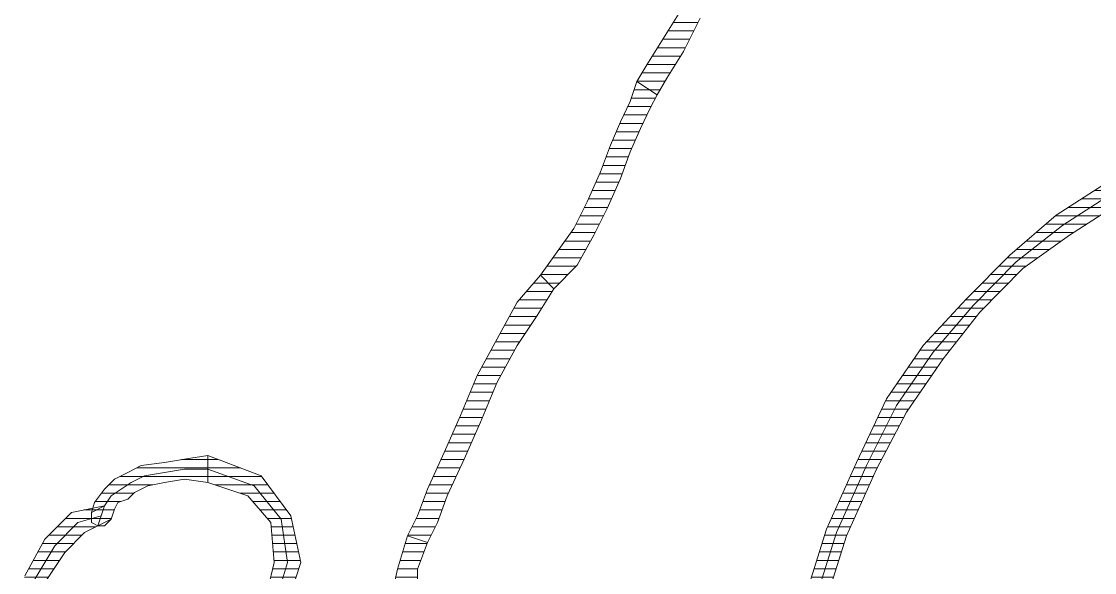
# Model space of a CAD drawing. Header units: centimetres. Extents: x 54005 to 61405, y 90310 to 94744.
# Drawn here: x 56825.03 to 56840.98, y 91776.91 to 91785.11 of the extents above; entities that cross this region are included whole.
import ezdxf

# ---------------------------------------------------------------- set-up
doc = ezdxf.new("R2010")
doc.units = ezdxf.units.CM
doc.header["$LTSCALE"] = 25
doc.layers.get('0').update_dxf_attribs({"lineweight": 0})
doc.layers.add('ÖLCULENDIRME', color=115, linetype='Continuous', lineweight=5)
pattern_1 = [(360, (-5108.51305, -673.59423), (1e-16, 0.125), [25])]

# ---------------------------------------------------------------- blocks, each defined once
blk = doc.blocks.new('by')
at = {"ltscale": 30}
h = blk.add_hatch(dxfattribs=at)
h.set_pattern_fill('DC_LINES', color=256, scale=0.1, style=0)
h.set_pattern_definition(pattern_1)
edge = h.paths.add_edge_path(flags=0)
edge.add_line((6421.929, 2220.038), (6422.078, 2220.435))
edge.add_line((6422.078, 2220.435), (6422.078, 2220.882))
edge.add_line((6422.078, 2220.882), (6422.029, 2221.23))
edge.add_line((6422.029, 2221.23), (6421.929, 2221.379))
edge.add_line((6421.929, 2221.379), (6422.029, 2221.677))
edge.add_line((6422.029, 2221.677), (6422.326, 2221.329))
edge.add_line((6422.326, 2221.329), (6422.474, 2220.882))
edge.add_line((6422.474, 2220.882), (6422.375, 2220.435))
edge.add_line((6422.375, 2220.435), (6422.226, 2219.938))
h = blk.add_hatch(dxfattribs=at)
h.set_pattern_fill('DC_LINES', color=256, scale=0.1, style=0)
h.set_pattern_definition(pattern_1)
edge = h.paths.add_edge_path(flags=0)
edge.add_line((6422.029, 2221.677), (6422.326, 2221.329))
edge.add_line((6422.326, 2221.329), (6422.474, 2220.882))
edge.add_line((6422.474, 2220.882), (6422.375, 2220.435))
edge.add_line((6422.375, 2220.435), (6422.226, 2219.938))
edge.add_line((6422.226, 2219.938), (6421.929, 2220.038))
edge.add_line((6421.929, 2220.038), (6422.078, 2220.435))
edge.add_line((6422.078, 2220.435), (6422.078, 2220.882))
edge.add_line((6422.078, 2220.882), (6422.029, 2221.23))
edge.add_line((6422.029, 2221.23), (6421.929, 2221.379))
h = blk.add_hatch(dxfattribs=at)
h.set_pattern_fill('DC_LINES', color=256, scale=0.1, style=0)
h.set_pattern_definition(pattern_1)
edge = h.paths.add_edge_path(flags=0)
edge.add_line((6427.867, 2220.982), (6427.966, 2221.131))
edge.add_line((6427.966, 2221.131), (6427.916, 2220.535))
edge.add_line((6427.916, 2220.535), (6427.62, 2219.988))
edge.add_line((6427.62, 2219.988), (6427.223, 2219.591))
edge.add_line((6427.223, 2219.591), (6426.729, 2219.491))
edge.add_line((6426.729, 2219.491), (6426.828, 2219.789))
edge.add_line((6426.828, 2219.789), (6427.026, 2219.889))
edge.add_line((6427.026, 2219.889), (6427.322, 2220.187))
edge.add_line((6427.322, 2220.187), (6427.62, 2220.634))
edge.add_line((6427.62, 2220.634), (6427.669, 2221.131))
edge.add_line((6427.669, 2221.131), (6427.767, 2221.28))
edge.add_line((6427.767, 2221.28), (6427.669, 2221.131))
edge.add_line((6427.669, 2221.131), (6427.718, 2221.23))
edge.add_line((6427.718, 2221.23), (6427.817, 2221.28))
edge.add_line((6427.817, 2221.28), (6427.916, 2221.23))
edge.add_line((6427.916, 2221.23), (6427.966, 2221.131))
h = blk.add_hatch(dxfattribs=at)
h.set_pattern_fill('DC_LINES', color=256, scale=0.1, style=0)
h.set_pattern_definition(pattern_1)
h.paths.add_polyline_path([(6416.339, 2220.932), (6415.993, 2219.839), (6415.548, 2218.846), (6415.102, 2217.902), (6414.558, 2217.107), (6413.915, 2216.412), (6413.271, 2215.766), (6412.579, 2215.17), (6411.886, 2214.723), (6411.144, 2214.325), (6410.452, 2214.027), (6409.71, 2213.729), (6408.968, 2213.53), (6408.274, 2213.381), (6407.632, 2213.232), (6407.038, 2213.183), (6406.444, 2213.133), (6406.444, 2213.431), (6407.038, 2213.481), (6407.632, 2213.53), (6408.274, 2213.679), (6408.968, 2213.829), (6409.61, 2214.027), (6410.352, 2214.325), (6411.045, 2214.623), (6411.688, 2215.021), (6412.381, 2215.468), (6413.074, 2215.964), (6413.717, 2216.61), (6414.261, 2217.306), (6414.805, 2218.1), (6415.251, 2218.945), (6415.696, 2219.938), (6416.042, 2221.031), (6416.141, 2221.131), (6416.24, 2221.131), (6416.339, 2221.081)], flags=0)
h = blk.add_hatch(dxfattribs=at)
h.set_pattern_fill('DC_LINES', color=256, scale=0.1, style=0)
h.set_pattern_definition(pattern_1)
edge = h.paths.add_edge_path(flags=0)
edge.add_line((6425.195, 2218.746), (6424.403, 2219.044))
edge.add_line((6424.403, 2219.044), (6423.959, 2219.64))
edge.add_line((6423.959, 2219.64), (6423.809, 2220.336))
edge.add_line((6423.809, 2220.336), (6424.008, 2220.932))
edge.add_line((6424.008, 2220.932), (6424.304, 2220.733))
edge.add_line((6424.304, 2220.733), (6424.206, 2220.336))
edge.add_line((6424.206, 2220.336), (6424.255, 2219.74))
edge.add_line((6424.255, 2219.74), (6424.601, 2219.342))
edge.add_line((6424.601, 2219.342), (6425.195, 2219.144))
h = blk.add_hatch(dxfattribs=at)
h.set_pattern_fill('DC_LINES', color=256, scale=0.1, style=0)
h.set_pattern_definition(pattern_1)
edge = h.paths.add_edge_path(flags=0)
edge.add_line((6420.05, 2216.263), (6420.297, 2216.66))
edge.add_line((6420.297, 2216.66), (6420.593, 2217.107))
edge.add_line((6420.593, 2217.107), (6420.89, 2217.653))
edge.add_line((6420.89, 2217.653), (6421.138, 2218.25))
edge.add_line((6421.138, 2218.25), (6421.385, 2218.796))
edge.add_line((6421.385, 2218.796), (6421.633, 2219.342))
edge.add_line((6421.633, 2219.342), (6421.781, 2219.74))
edge.add_line((6421.781, 2219.74), (6421.929, 2220.038))
edge.add_line((6421.929, 2220.038), (6422.226, 2219.938))
edge.add_line((6422.226, 2219.938), (6422.078, 2219.64))
edge.add_line((6422.078, 2219.64), (6421.929, 2219.243))
edge.add_line((6421.929, 2219.243), (6421.682, 2218.697))
edge.add_line((6421.682, 2218.697), (6421.435, 2218.15))
edge.add_line((6421.435, 2218.15), (6421.187, 2217.554))
edge.add_line((6421.187, 2217.554), (6420.89, 2217.008))
edge.add_line((6420.89, 2217.008), (6420.593, 2216.461))
edge.add_line((6420.593, 2216.461), (6420.248, 2216.064))
h = blk.add_hatch(dxfattribs=at)
h.set_pattern_fill('DC_LINES', color=256, scale=0.1, style=0)
h.set_pattern_definition(pattern_1)
edge = h.paths.add_edge_path(flags=0)
edge.add_line((6422.226, 2219.938), (6422.078, 2219.64))
edge.add_line((6422.078, 2219.64), (6421.929, 2219.243))
edge.add_line((6421.929, 2219.243), (6421.682, 2218.697))
edge.add_line((6421.682, 2218.697), (6421.435, 2218.15))
edge.add_line((6421.435, 2218.15), (6421.187, 2217.554))
edge.add_line((6421.187, 2217.554), (6420.89, 2217.008))
edge.add_line((6420.89, 2217.008), (6420.593, 2216.461))
edge.add_line((6420.593, 2216.461), (6420.248, 2216.064))
edge.add_line((6420.248, 2216.064), (6420.05, 2216.263))
edge.add_line((6420.05, 2216.263), (6420.297, 2216.66))
edge.add_line((6420.297, 2216.66), (6420.593, 2217.107))
edge.add_line((6420.593, 2217.107), (6420.89, 2217.653))
edge.add_line((6420.89, 2217.653), (6421.138, 2218.25))
edge.add_line((6421.138, 2218.25), (6421.385, 2218.796))
edge.add_line((6421.385, 2218.796), (6421.633, 2219.342))
edge.add_line((6421.633, 2219.342), (6421.781, 2219.74))
edge.add_line((6421.781, 2219.74), (6421.929, 2220.038))
h = blk.add_hatch(dxfattribs=at)
h.set_pattern_fill('DC_LINES', color=256, scale=0.1, style=0)
h.set_pattern_definition(pattern_1)
edge = h.paths.add_edge_path(flags=0)
edge.add_line((6426.729, 2219.491), (6426.926, 2219.591))
edge.add_line((6426.926, 2219.591), (6426.878, 2219.442))
edge.add_line((6426.878, 2219.442), (6426.729, 2219.243))
edge.add_line((6426.729, 2219.243), (6426.581, 2219.094))
edge.add_line((6426.581, 2219.094), (6426.383, 2218.995))
edge.add_line((6426.383, 2218.995), (6426.184, 2218.895))
edge.add_line((6426.184, 2218.895), (6425.839, 2218.846))
edge.add_line((6425.839, 2218.846), (6425.542, 2218.796))
edge.add_line((6425.542, 2218.796), (6425.195, 2218.746))
edge.add_line((6425.195, 2218.746), (6425.195, 2219.144))
edge.add_line((6425.195, 2219.144), (6425.542, 2219.094))
edge.add_line((6425.542, 2219.094), (6425.839, 2219.144))
edge.add_line((6425.839, 2219.144), (6426.086, 2219.193))
edge.add_line((6426.086, 2219.193), (6426.284, 2219.293))
edge.add_line((6426.284, 2219.293), (6426.383, 2219.392))
edge.add_line((6426.383, 2219.392), (6426.531, 2219.442))
edge.add_line((6426.531, 2219.442), (6426.581, 2219.541))
edge.add_line((6426.581, 2219.541), (6426.63, 2219.69))
edge.add_line((6426.63, 2219.69), (6426.828, 2219.789))
edge.add_line((6426.828, 2219.789), (6426.63, 2219.69))
edge.add_line((6426.63, 2219.69), (6426.729, 2219.789))
edge.add_line((6426.729, 2219.789), (6426.828, 2219.789))
edge.add_line((6426.828, 2219.789), (6426.926, 2219.74))
edge.add_line((6426.926, 2219.74), (6426.926, 2219.591))
h = blk.add_hatch(dxfattribs=at)
h.set_pattern_fill('DC_LINES', color=256, scale=0.1, style=0)
h.set_pattern_definition(pattern_1)
edge = h.paths.add_edge_path(flags=0)
edge.add_line((6420.248, 2216.064), (6420, 2215.716))
edge.add_line((6420, 2215.716), (6419.753, 2215.368))
edge.add_line((6419.753, 2215.368), (6419.555, 2214.971))
edge.add_line((6419.555, 2214.971), (6419.357, 2214.524))
edge.add_line((6419.357, 2214.524), (6419.209, 2214.127))
edge.add_line((6419.209, 2214.127), (6419.06, 2213.779))
edge.add_line((6419.06, 2213.779), (6418.912, 2213.481))
edge.add_line((6418.912, 2213.481), (6418.813, 2213.183))
edge.add_line((6418.813, 2213.183), (6418.515, 2213.381))
edge.add_line((6418.515, 2213.381), (6418.615, 2213.58))
edge.add_line((6418.615, 2213.58), (6418.763, 2213.878))
edge.add_line((6418.763, 2213.878), (6418.912, 2214.226))
edge.add_line((6418.912, 2214.226), (6419.06, 2214.623))
edge.add_line((6419.06, 2214.623), (6419.258, 2215.07))
edge.add_line((6419.258, 2215.07), (6419.456, 2215.468))
edge.add_line((6419.456, 2215.468), (6419.703, 2215.915))
edge.add_line((6419.703, 2215.915), (6420.05, 2216.263))
h = blk.add_hatch(dxfattribs=at)
h.set_pattern_fill('DC_LINES', color=256, scale=0.1, style=0)
h.set_pattern_definition(pattern_1)
edge = h.paths.add_edge_path(flags=0)
edge.add_line((6418.515, 2213.381), (6418.615, 2213.58))
edge.add_line((6418.615, 2213.58), (6418.763, 2213.878))
edge.add_line((6418.763, 2213.878), (6418.912, 2214.226))
edge.add_line((6418.912, 2214.226), (6419.06, 2214.623))
edge.add_line((6419.06, 2214.623), (6419.258, 2215.07))
edge.add_line((6419.258, 2215.07), (6419.456, 2215.468))
edge.add_line((6419.456, 2215.468), (6419.703, 2215.915))
edge.add_line((6419.703, 2215.915), (6420.05, 2216.263))
edge.add_line((6420.05, 2216.263), (6420.248, 2216.064))
edge.add_line((6420.248, 2216.064), (6420, 2215.716))
edge.add_line((6420, 2215.716), (6419.753, 2215.368))
edge.add_line((6419.753, 2215.368), (6419.555, 2214.971))
edge.add_line((6419.555, 2214.971), (6419.357, 2214.524))
edge.add_line((6419.357, 2214.524), (6419.209, 2214.127))
edge.add_line((6419.209, 2214.127), (6419.06, 2213.779))
edge.add_line((6419.06, 2213.779), (6418.912, 2213.481))
edge.add_line((6418.912, 2213.481), (6418.813, 2213.183))
h = blk.add_hatch(dxfattribs=at)
h.set_pattern_fill('DC_LINES', color=256, scale=0.1, style=0)
h.set_pattern_definition(pattern_1)
edge = h.paths.add_edge_path(flags=0)
edge.add_line((6416.487, 2210.004), (6416.537, 2210.103))
edge.add_line((6416.537, 2210.103), (6416.685, 2210.351))
edge.add_line((6416.685, 2210.351), (6416.932, 2210.749))
edge.add_line((6416.932, 2210.749), (6417.229, 2211.246))
edge.add_line((6417.229, 2211.246), (6417.576, 2211.742))
edge.add_line((6417.576, 2211.742), (6417.873, 2212.239))
edge.add_line((6417.873, 2212.239), (6418.12, 2212.736))
edge.add_line((6418.12, 2212.736), (6418.368, 2213.133))
edge.add_line((6418.368, 2213.133), (6418.515, 2213.381))
edge.add_line((6418.515, 2213.381), (6418.813, 2213.183))
edge.add_line((6418.813, 2213.183), (6418.665, 2212.934))
edge.add_line((6418.665, 2212.934), (6418.417, 2212.537))
edge.add_line((6418.417, 2212.537), (6418.17, 2212.14))
edge.add_line((6418.17, 2212.14), (6417.873, 2211.543))
edge.add_line((6417.873, 2211.543), (6417.526, 2211.047))
edge.add_line((6417.526, 2211.047), (6417.229, 2210.55))
edge.add_line((6417.229, 2210.55), (6416.982, 2210.153))
edge.add_line((6416.982, 2210.153), (6416.735, 2209.904))
edge.add_line((6416.735, 2209.904), (6416.784, 2210.004))
edge.add_line((6416.784, 2210.004), (6416.735, 2209.904))
edge.add_line((6416.735, 2209.904), (6416.635, 2209.855))
edge.add_line((6416.635, 2209.855), (6416.587, 2209.904))
edge.add_line((6416.587, 2209.904), (6416.537, 2210.004))
edge.add_line((6416.537, 2210.004), (6416.537, 2210.103))
h = blk.add_hatch(dxfattribs=at)
h.set_pattern_fill('DC_LINES', color=256, scale=0.1, style=0)
h.set_pattern_definition(pattern_1)
edge = h.paths.add_edge_path(flags=0)
edge.add_line((6418.813, 2213.183), (6418.665, 2212.934))
edge.add_line((6418.665, 2212.934), (6418.417, 2212.537))
edge.add_line((6418.417, 2212.537), (6418.17, 2212.14))
edge.add_line((6418.17, 2212.14), (6417.873, 2211.543))
edge.add_line((6417.873, 2211.543), (6417.526, 2211.047))
edge.add_line((6417.526, 2211.047), (6417.229, 2210.55))
edge.add_line((6417.229, 2210.55), (6416.982, 2210.153))
edge.add_line((6416.982, 2210.153), (6416.735, 2209.904))
edge.add_line((6416.735, 2209.904), (6416.537, 2210.103))
edge.add_line((6416.537, 2210.103), (6416.685, 2210.351))
edge.add_line((6416.685, 2210.351), (6416.932, 2210.749))
edge.add_line((6416.932, 2210.749), (6417.229, 2211.246))
edge.add_line((6417.229, 2211.246), (6417.576, 2211.742))
edge.add_line((6417.576, 2211.742), (6417.873, 2212.239))
edge.add_line((6417.873, 2212.239), (6418.12, 2212.736))
edge.add_line((6418.12, 2212.736), (6418.368, 2213.133))
edge.add_line((6418.368, 2213.133), (6418.515, 2213.381))
for p, q in [((6415.696, 2219.938, -4.505), (6416.042, 2221.031, -4.505)), ((6415.844, 2219.889, -4.505), (6416.19, 2220.982, -4.505)), ((6416.339, 2220.932, -4.505), (6415.993, 2219.839, -4.505)), ((6422.078, 2220.435, -4.505), (6422.078, 2220.882, -4.505)), ((6422.078, 2220.435, -4.505), (6422.078, 2220.882, -4.505)), ((6422.474, 2220.882, -4.505), (6422.375, 2220.435, -4.505)), ((6422.474, 2220.882, -4.505), (6422.375, 2220.435, -4.505)), ((6423.809, 2220.336, -4.505), (6424.008, 2220.932, -4.505)), ((6424.156, 2220.833, -4.505), (6424.008, 2220.336, -4.505)), ((6424.304, 2220.733, -4.505), (6424.206, 2220.336, -4.505)), ((6427.322, 2220.187, -4.505), (6427.62, 2220.634, -4.505)), ((6427.47, 2220.087, -4.505), (6427.767, 2220.584, -4.505)), ((6421.929, 2220.038, -4.505), (6422.078, 2220.435, -4.505)), ((6421.929, 2220.038, -4.505), (6422.078, 2220.435, -4.505)), ((6422.375, 2220.435, -4.505), (6422.226, 2219.938, -4.505)), ((6422.375, 2220.435, -4.505), (6422.226, 2219.938, -4.505)), ((6427.916, 2220.535, -4.505), (6427.62, 2219.988, -4.505)), ((6423.959, 2219.64, -4.505), (6423.809, 2220.336, -4.505)), ((6424.008, 2220.336, -4.505), (6424.106, 2219.69, -4.505)), ((6424.206, 2220.336, -4.505), (6424.255, 2219.74, -4.505)), ((6427.026, 2219.889, -4.505), (6427.322, 2220.187, -4.505)), ((6427.125, 2219.74, -4.505), (6427.47, 2220.087, -4.505)), ((6415.251, 2218.945, -4.505), (6415.696, 2219.938, -4.505)), ((6421.781, 2219.74, -4.505), (6421.929, 2220.038, -4.505)), ((6421.781, 2219.74, -4.505), (6421.929, 2220.038, -4.505)), ((6421.929, 2220.038, -4.505), (6422.226, 2219.938, -4.505)), ((6421.929, 2220.038, -4.505), (6421.929, 2220.038, -4.505)), ((6421.929, 2220.038, -4.505), (6422.226, 2219.938, -4.505)), ((6421.929, 2220.038, -4.505), (6421.929, 2220.038, -4.505)), ((6422.226, 2219.938, -4.505), (6421.929, 2220.038, -4.505)), ((6421.929, 2220.038, -4.505), (6421.929, 2220.038, -4.505)), ((6422.226, 2219.938, -4.505), (6421.929, 2220.038, -4.505)), ((6422.226, 2219.938, -4.505), (6422.078, 2219.64, -4.505)), ((6422.226, 2219.938, -4.505), (6422.078, 2219.64, -4.505)), ((6422.226, 2219.938, -4.505), (6422.226, 2219.938, -4.505)), ((6422.226, 2219.938, -4.505), (6422.226, 2219.938, -4.505)), ((6422.226, 2219.938, -4.505), (6422.226, 2219.938, -4.505)), ((6427.62, 2219.988, -4.505), (6427.223, 2219.591, -4.505)), ((6415.399, 2218.895, -4.505), (6415.844, 2219.889, -4.505)), ((6415.993, 2219.839, -4.505), (6415.548, 2218.846, -4.505)), ((6421.633, 2219.342, -4.505), (6421.781, 2219.74, -4.505)), ((6421.633, 2219.342, -4.505), (6421.781, 2219.74, -4.505)), ((6424.255, 2219.74, -4.505), (6424.601, 2219.342, -4.505)), ((6426.63, 2219.69, -4.505), (6426.828, 2219.789, -4.505)), ((6426.828, 2219.789, -4.505), (6426.63, 2219.69, -4.505)), ((6426.63, 2219.69, -4.505), (6426.729, 2219.789, -4.505)), ((6426.729, 2219.789, -4.505), (6426.828, 2219.789, -4.505)), ((6426.729, 2219.491, -4.505), (6426.828, 2219.789, -4.505)), ((6426.778, 2219.64, -4.505), (6427.125, 2219.74, -4.505)), ((6426.828, 2219.789, -4.505), (6427.026, 2219.889, -4.505)), ((6426.828, 2219.789, -4.505), (6426.926, 2219.74, -4.505)), ((6426.926, 2219.74, -4.505), (6426.926, 2219.591, -4.505)), ((6422.078, 2219.64, -4.505), (6421.929, 2219.243, -4.505)), ((6422.078, 2219.64, -4.505), (6421.929, 2219.243, -4.505)), ((6424.403, 2219.044, -4.505), (6423.959, 2219.64, -4.505)), ((6424.106, 2219.69, -4.505), (6424.503, 2219.193, -4.505)), ((6426.581, 2219.541, -4.505), (6426.63, 2219.69, -4.505)), ((6426.729, 2219.491, -4.505), (6426.778, 2219.64, -4.505)), ((6426.729, 2219.491, -4.505), (6426.926, 2219.591, -4.505)), ((6426.926, 2219.591, -4.505), (6426.729, 2219.491, -4.505)), ((6427.223, 2219.591, -4.505), (6426.729, 2219.491, -4.505)), ((6426.926, 2219.591, -4.505), (6426.878, 2219.442, -4.505)), ((6426.383, 2219.392, -4.505), (6426.531, 2219.442, -4.505)), ((6426.531, 2219.442, -4.505), (6426.581, 2219.541, -4.505)), ((6426.63, 2219.342, -4.505), (6426.729, 2219.491, -4.505)), ((6426.729, 2219.491, -4.505), (6426.729, 2219.491, -4.505)), ((6426.878, 2219.442, -4.505), (6426.729, 2219.243, -4.505)), ((6421.385, 2218.796, -4.505), (6421.633, 2219.342, -4.505)), ((6421.385, 2218.796, -4.505), (6421.633, 2219.342, -4.505)), ((6424.601, 2219.342, -4.505), (6425.195, 2219.144, -4.505)), ((6426.086, 2219.193, -4.505), (6426.284, 2219.293, -4.505)), ((6426.284, 2219.293, -4.505), (6426.383, 2219.392, -4.505)), ((6426.481, 2219.243, -4.505), (6426.63, 2219.342, -4.505)), ((6421.929, 2219.243, -4.505), (6421.682, 2218.697, -4.505)), ((6421.929, 2219.243, -4.505), (6421.682, 2218.697, -4.505)), ((6424.503, 2219.193, -4.505), (6425.195, 2218.945, -4.505)), ((6425.195, 2218.746, -4.505), (6425.195, 2219.144, -4.505)), ((6425.195, 2219.144, -4.505), (6425.542, 2219.094, -4.505)), ((6425.195, 2219.144, -4.505), (6425.195, 2219.144, -4.505)), ((6425.195, 2219.144, -4.505), (6425.195, 2218.746, -4.505)), ((6425.542, 2219.094, -4.505), (6425.839, 2219.144, -4.505)), ((6425.839, 2219.144, -4.505), (6426.086, 2219.193, -4.505)), ((6426.135, 2219.044, -4.505), (6426.333, 2219.144, -4.505)), ((6426.333, 2219.144, -4.505), (6426.481, 2219.243, -4.505)), ((6426.729, 2219.243, -4.505), (6426.581, 2219.094, -4.505)), ((6414.805, 2218.1, -4.505), (6415.251, 2218.945, -4.505)), ((6425.195, 2218.746, -4.505), (6424.403, 2219.044, -4.505)), ((6425.195, 2218.945, -4.505), (6425.542, 2218.945, -4.505)), ((6425.542, 2218.945, -4.505), (6425.839, 2218.995, -4.505)), ((6425.839, 2218.995, -4.505), (6426.135, 2219.044, -4.505)), ((6426.383, 2218.995, -4.505), (6426.184, 2218.895, -4.505)), ((6426.581, 2219.094, -4.505), (6426.383, 2218.995, -4.505)), ((6414.954, 2218.001, -4.505), (6415.399, 2218.895, -4.505)), ((6415.548, 2218.846, -4.505), (6415.102, 2217.902, -4.505)), ((6421.138, 2218.25, -4.505), (6421.385, 2218.796, -4.505)), ((6421.138, 2218.25, -4.505), (6421.385, 2218.796, -4.505)), ((6425.542, 2218.796, -4.505), (6425.195, 2218.746, -4.505)), ((6425.839, 2218.846, -4.505), (6425.542, 2218.796, -4.505)), ((6426.184, 2218.895, -4.505), (6425.839, 2218.846, -4.505)), ((6421.682, 2218.697, -4.505), (6421.435, 2218.15, -4.505)), ((6421.682, 2218.697, -4.505), (6421.435, 2218.15, -4.505)), ((6425.195, 2218.746, -4.505), (6425.195, 2218.746, -4.505)), ((6425.195, 2218.746, -4.505), (6425.195, 2218.746, -4.505)), ((6420.89, 2217.653, -4.505), (6421.138, 2218.25, -4.505)), ((6420.89, 2217.653, -4.505), (6421.138, 2218.25, -4.505)), ((6421.435, 2218.15, -4.505), (6421.187, 2217.554, -4.505)), ((6421.435, 2218.15, -4.505), (6421.187, 2217.554, -4.505)), ((6414.261, 2217.306, -4.505), (6414.805, 2218.1, -4.505)), ((6414.41, 2217.206, -4.505), (6414.954, 2218.001, -4.505)), ((6415.102, 2217.902, -4.505), (6414.558, 2217.107, -4.505)), ((6420.593, 2217.107, -4.505), (6420.89, 2217.653, -4.505)), ((6420.593, 2217.107, -4.505), (6420.89, 2217.653, -4.505)), ((6421.187, 2217.554, -4.505), (6420.89, 2217.008, -4.505)), ((6421.187, 2217.554, -4.505), (6420.89, 2217.008, -4.505)), ((6413.717, 2216.61, -4.505), (6414.261, 2217.306, -4.505)), ((6413.816, 2216.511, -4.505), (6414.41, 2217.206, -4.505)), ((6414.558, 2217.107, -4.505), (6413.915, 2216.412, -4.505)), ((6420.297, 2216.66, -4.505), (6420.593, 2217.107, -4.505)), ((6420.297, 2216.66, -4.505), (6420.593, 2217.107, -4.505)), ((6420.89, 2217.008, -4.505), (6420.593, 2216.461, -4.505)), ((6420.89, 2217.008, -4.505), (6420.593, 2216.461, -4.505)), ((6413.074, 2215.964, -4.505), (6413.717, 2216.61, -4.505)), ((6420.05, 2216.263, -4.505), (6420.297, 2216.66, -4.505)), ((6420.05, 2216.263, -4.505), (6420.297, 2216.66, -4.505)), ((6413.173, 2215.865, -4.505), (6413.816, 2216.511, -4.505)), ((6413.915, 2216.412, -4.505), (6413.271, 2215.766, -4.505)), ((6420.593, 2216.461, -4.505), (6420.248, 2216.064, -4.505)), ((6420.593, 2216.461, -4.505), (6420.248, 2216.064, -4.505)), ((6419.703, 2215.915, -4.505), (6420.05, 2216.263, -4.505)), ((6419.703, 2215.915, -4.505), (6420.05, 2216.263, -4.505)), ((6420.05, 2216.263, -4.505), (6420.248, 2216.064, -4.505)), ((6420.05, 2216.263, -4.505), (6420.05, 2216.263, -4.505)), ((6420.248, 2216.064, -4.505), (6420.05, 2216.263, -4.505)), ((6420.05, 2216.263, -4.505), (6420.05, 2216.263, -4.505)), ((6420.248, 2216.064, -4.505), (6420.05, 2216.263, -4.505)), ((6420.05, 2216.263, -4.505), (6420.05, 2216.263, -4.505)), ((6420.05, 2216.263, -4.505), (6420.248, 2216.064, -4.505)), ((6412.381, 2215.468, -4.505), (6413.074, 2215.964, -4.505)), ((6419.456, 2215.468, -4.505), (6419.703, 2215.915, -4.505)), ((6419.456, 2215.468, -4.505), (6419.703, 2215.915, -4.505)), ((6420.248, 2216.064, -4.505), (6420, 2215.716, -4.505)), ((6420.248, 2216.064, -4.505), (6420, 2215.716, -4.505)), ((6420.248, 2216.064, -4.505), (6420.248, 2216.064, -4.505)), ((6420.248, 2216.064, -4.505), (6420.248, 2216.064, -4.505)), ((6420.248, 2216.064, -4.505), (6420.248, 2216.064, -4.505)), ((6412.48, 2215.319, -4.505), (6413.173, 2215.865, -4.505)), ((6413.271, 2215.766, -4.505), (6412.579, 2215.17, -4.505)), ((6420, 2215.716, -4.505), (6419.753, 2215.368, -4.505)), ((6420, 2215.716, -4.505), (6419.753, 2215.368, -4.505)), ((6411.688, 2215.021, -4.505), (6412.381, 2215.468, -4.505)), ((6419.258, 2215.07, -4.505), (6419.456, 2215.468, -4.505)), ((6419.258, 2215.07, -4.505), (6419.456, 2215.468, -4.505)), ((6411.787, 2214.872, -4.505), (6412.48, 2215.319, -4.505)), ((6419.753, 2215.368, -4.505), (6419.555, 2214.971, -4.505)), ((6419.753, 2215.368, -4.505), (6419.555, 2214.971, -4.505)), ((6412.579, 2215.17, -4.505), (6411.886, 2214.723, -4.505)), ((6419.06, 2214.623, -4.505), (6419.258, 2215.07, -4.505)), ((6419.06, 2214.623, -4.505), (6419.258, 2215.07, -4.505)), ((6419.555, 2214.971, -4.505), (6419.357, 2214.524, -4.505)), ((6419.555, 2214.971, -4.505), (6419.357, 2214.524, -4.505)), ((6418.912, 2214.226, -4.505), (6419.06, 2214.623, -4.505)), ((6418.912, 2214.226, -4.505), (6419.06, 2214.623, -4.505)), ((6419.357, 2214.524, -4.505), (6419.209, 2214.127, -4.505)), ((6419.357, 2214.524, -4.505), (6419.209, 2214.127, -4.505)), ((6418.763, 2213.878, -4.505), (6418.912, 2214.226, -4.505)), ((6418.763, 2213.878, -4.505), (6418.912, 2214.226, -4.505)), ((6419.209, 2214.127, -4.505), (6419.06, 2213.779, -4.505)), ((6419.209, 2214.127, -4.505), (6419.06, 2213.779, -4.505)), ((6418.615, 2213.58, -4.505), (6418.763, 2213.878, -4.505)), ((6418.615, 2213.58, -4.505), (6418.763, 2213.878, -4.505)), ((6419.06, 2213.779, -4.505), (6418.912, 2213.481, -4.505)), ((6419.06, 2213.779, -4.505), (6418.912, 2213.481, -4.505)), ((6418.515, 2213.381, -4.505), (6418.615, 2213.58, -4.505)), ((6418.515, 2213.381, -4.505), (6418.615, 2213.58, -4.505)), ((6418.368, 2213.133, -4.505), (6418.515, 2213.381, -4.505)), ((6418.368, 2213.133, -4.505), (6418.515, 2213.381, -4.505)), ((6418.515, 2213.381, -4.505), (6418.515, 2213.381, -4.505)), ((6418.813, 2213.183, -4.505), (6418.515, 2213.381, -4.505)), ((6418.515, 2213.381, -4.505), (6418.515, 2213.381, -4.505)), ((6418.515, 2213.381, -4.505), (6418.813, 2213.183, -4.505)), ((6418.515, 2213.381, -4.505), (6418.515, 2213.381, -4.505)), ((6418.515, 2213.381, -4.505), (6418.813, 2213.183, -4.505)), ((6418.813, 2213.183, -4.505), (6418.515, 2213.381, -4.505)), ((6418.912, 2213.481, -4.505), (6418.813, 2213.183, -4.505)), ((6418.912, 2213.481, -4.505), (6418.813, 2213.183, -4.505)), ((6418.12, 2212.736, -4.505), (6418.368, 2213.133, -4.505)), ((6418.12, 2212.736, -4.505), (6418.368, 2213.133, -4.505)), ((6418.813, 2213.183, -4.505), (6418.665, 2212.934, -4.505)), ((6418.813, 2213.183, -4.505), (6418.665, 2212.934, -4.505)), ((6418.813, 2213.183, -4.505), (6418.813, 2213.183, -4.505)), ((6418.813, 2213.183, -4.505), (6418.813, 2213.183, -4.505)), ((6418.813, 2213.183, -4.505), (6418.813, 2213.183, -4.505)), ((6418.665, 2212.934, -4.505), (6418.417, 2212.537, -4.505)), ((6418.665, 2212.934, -4.505), (6418.417, 2212.537, -4.505)), ((6417.873, 2212.239, -4.505), (6418.12, 2212.736, -4.505)), ((6417.873, 2212.239, -4.505), (6418.12, 2212.736, -4.505)), ((6418.417, 2212.537, -4.505), (6418.17, 2212.14, -4.505)), ((6418.417, 2212.537, -4.505), (6418.17, 2212.14, -4.505))]:
    blk.add_line(p, q, dxfattribs=at)

msp = doc.modelspace()

# ---------------------------------------------------------------- block references
at = {"layer": 'ÖLCULENDIRME', "rotation": 180}
msp.add_blockref('by', (63252.992, 93997.398, 4.505), dxfattribs=at)

doc.saveas('drawing.dxf')
